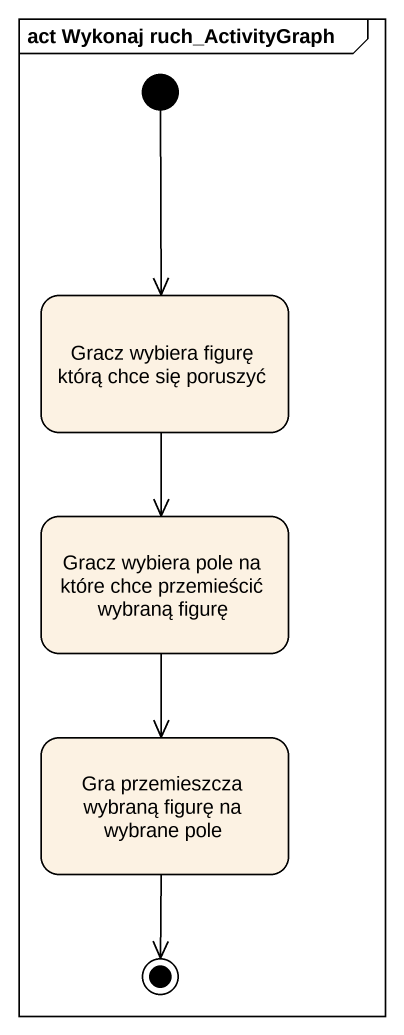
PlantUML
@startuml
mainframe act Wykonaj ruch_ActivityGraph
hide empty description
state "Gracz wybiera figurę którą chce się poruszyć" as Gracz_wybiera_figurę_którą
state "Gracz wybiera pole na które chce przemieścić wybraną figurę" as Gracz_wybiera_pole_na_które
state "Gra przemieszcza wybraną figurę na wybrane pole" as Gra_przemieszcza_wybraną
[*] --> Gracz_wybiera_figurę_którą
Gracz_wybiera_figurę_którą --> Gracz_wybiera_pole_na_które
Gracz_wybiera_pole_na_które --> Gra_przemieszcza_wybraną
Gra_przemieszcza_wybraną --> [*]
@enduml
